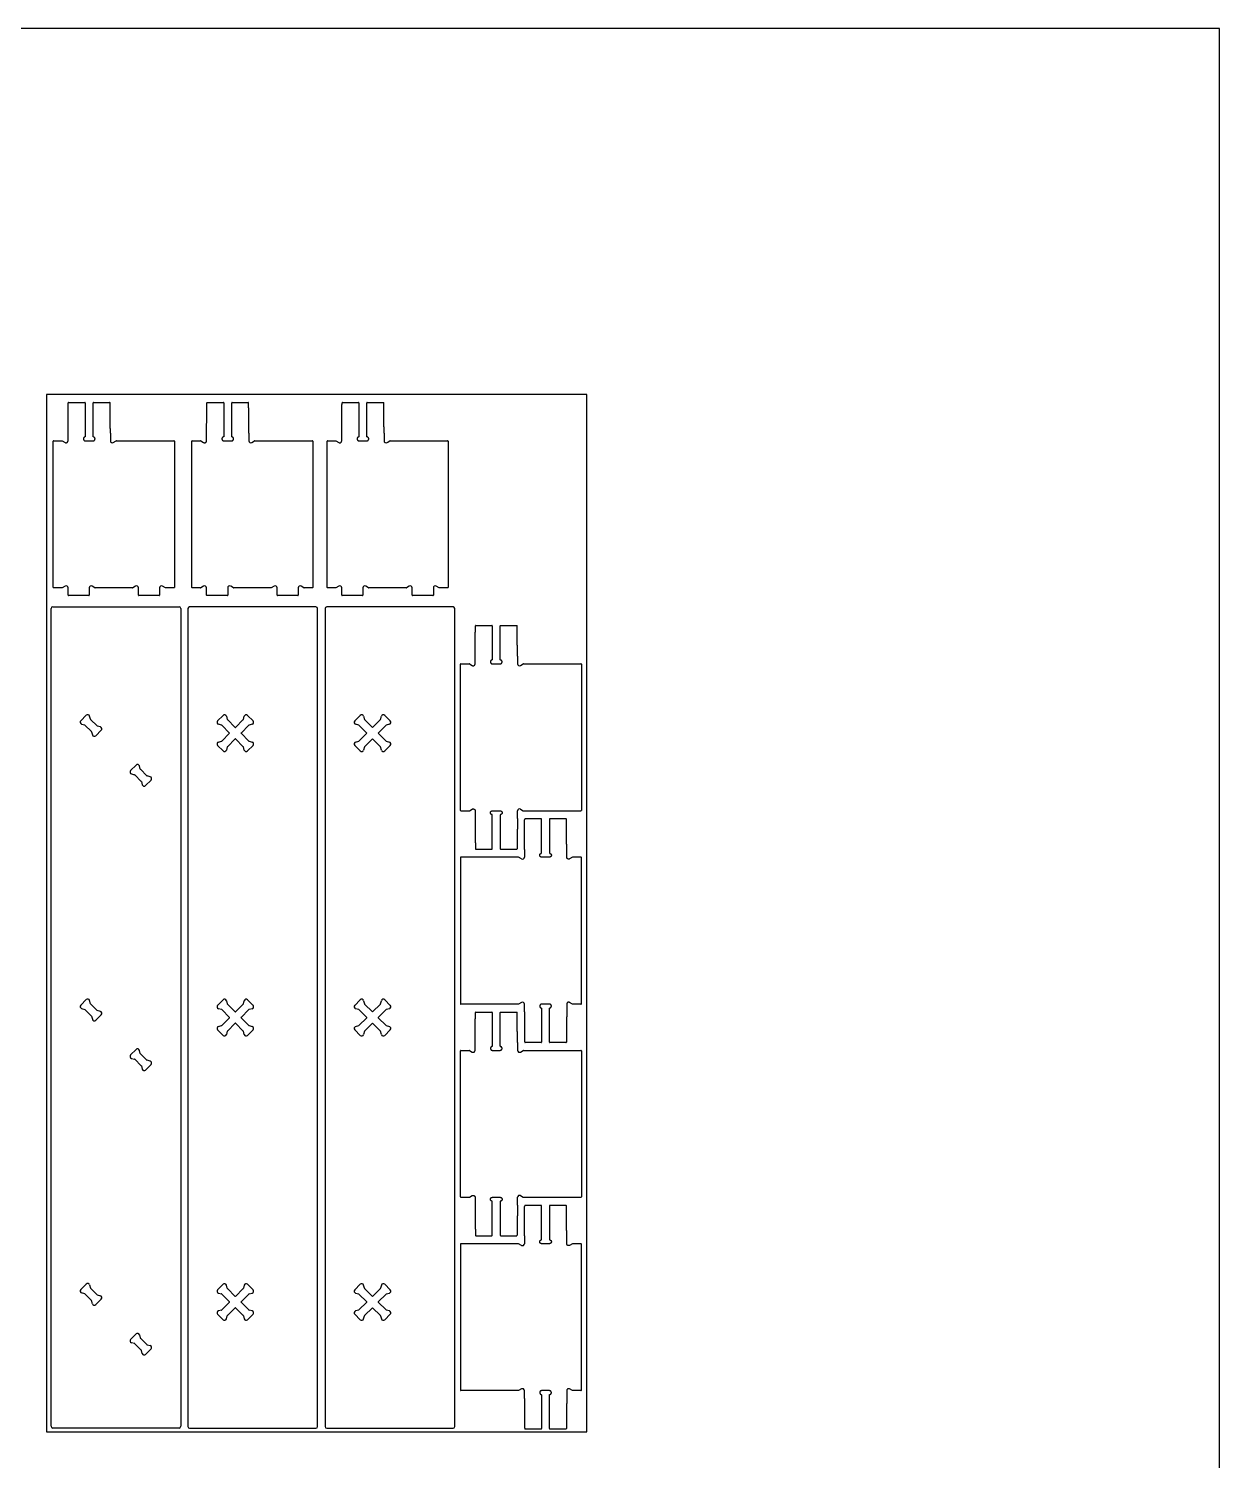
# Model space of a CAD drawing. Header units: millimetres. Extents: x -4641 to 5704, y -3753 to 2864.
# Drawn here: x 2949 to 5704, y -448 to 2864 of the extents above; entities that cross this region are included whole.
import ezdxf

# ---------------------------------------------------------------- set-up
doc = ezdxf.new("R2010")
doc.units = ezdxf.units.MM
doc.header["$MEASUREMENT"] = 0
doc.layers.add('Default', color=18, linetype='Continuous', true_color=0x000000)
doc.layers.add('Layer 02', color=1, linetype='Continuous', true_color=0xff0000)

msp = doc.modelspace()

# ---------------------------------------------------------------- linework, layer by layer
at = {"layer": 'Default'}
for p, q in [((3042.2, 1998.9), (3079.3, 1998.9)), ((3080.3, 1997.9), (3080.3, 1919.7)), ((3098.6, 1919.7), (3098.6, 1997.9)), ((3099.6, 1998.9), (3136.8, 1998.9)), ((3362.8, 1998.9), (3399.9, 1998.9)), ((3400.9, 1997.9), (3400.9, 1919.7)), ((3419.2, 1919.7), (3419.2, 1997.9)), ((3420.2, 1998.9), (3457.3, 1998.9)), ((3675.4, 1998.9), (3712.6, 1998.9)), ((3713.6, 1997.9), (3713.6, 1919.7)), ((3731.9, 1919.7), (3731.9, 1997.9)), ((3732.9, 1998.9), (3770, 1998.9)), ((3138.5, 1928.2), (3138.5, 1910.2)), ((3459, 1928.2), (3459, 1910.2)), ((3771.7, 1928.2), (3771.7, 1910.2)), ((3006.5, 1571.2), (3006.5, 1909.2)), ((3007.5, 1910.2), (3026.7, 1910.2)), ((3027.2, 1910.1), (3033.7, 1906.3)), ((3080.5, 1910.2), (3098.5, 1910.2)), ((3145.2, 1906.3), (3151.8, 1910.1)), ((3152.3, 1910.2), (3285.5, 1910.2)), ((3286.5, 1909.2), (3286.5, 1571.2)), ((3327, 1571.2), (3327, 1909.2)), ((3328, 1910.2), (3347.3, 1910.2)), ((3347.8, 1910.1), (3354.3, 1906.3)), ((3401, 1910.2), (3419, 1910.2)), ((3465.8, 1906.3), (3472.3, 1910.1)), ((3472.8, 1910.2), (3606, 1910.2)), ((3607, 1909.2), (3607, 1571.2)), ((3639.7, 1571.2), (3639.7, 1909.2)), ((3640.7, 1910.2), (3659.9, 1910.2)), ((3660.4, 1910.1), (3667, 1906.3)), ((3713.7, 1910.2), (3731.7, 1910.2)), ((3778.5, 1906.3), (3785, 1910.1)), ((3785.5, 1910.2), (3918.7, 1910.2)), ((3919.7, 1909.2), (3919.7, 1571.2)), ((3026.7, 1570.2), (3007.5, 1570.2)), ((3033.7, 1574.1), (3027.2, 1570.3)), ((3040.5, 1553.2), (3040.5, 1570.2)), ((3089.5, 1570.2), (3089.5, 1553.2)), ((3102.8, 1570.3), (3096.2, 1574.1)), ((3189.7, 1570.2), (3103.3, 1570.2)), ((3196.7, 1574.1), (3190.2, 1570.3)), ((3203.5, 1553.2), (3203.5, 1570.2)), ((3252.5, 1570.2), (3252.5, 1553.2)), ((3265.8, 1570.3), (3259.2, 1574.1)), ((3285.5, 1570.2), (3266.3, 1570.2)), ((3347.3, 1570.2), (3328, 1570.2)), ((3354.3, 1574.1), (3347.8, 1570.3)), ((3361, 1553.2), (3361, 1570.2)), ((3410, 1570.2), (3410, 1553.2)), ((3423.3, 1570.3), (3416.8, 1574.1)), ((3510.3, 1570.2), (3423.8, 1570.2)), ((3517.3, 1574.1), (3510.8, 1570.3)), ((3524, 1553.2), (3524, 1570.2)), ((3573, 1570.2), (3573, 1553.2)), ((3586.3, 1570.3), (3579.8, 1574.1)), ((3606, 1570.2), (3586.8, 1570.2)), ((3659.9, 1570.2), (3640.7, 1570.2)), ((3667, 1574.1), (3660.4, 1570.3)), ((3673.7, 1553.2), (3673.7, 1570.2)), ((3722.7, 1570.2), (3722.7, 1553.2)), ((3736, 1570.3), (3729.5, 1574.1)), ((3822.9, 1570.2), (3736.5, 1570.2)), ((3830, 1574.1), (3823.4, 1570.3)), ((3836.7, 1553.2), (3836.7, 1570.2)), ((3885.7, 1570.2), (3885.7, 1553.2)), ((3899, 1570.3), (3892.5, 1574.1)), ((3918.7, 1570.2), (3899.5, 1570.2)), ((3088.5, 1552.2), (3041.5, 1552.2)), ((3251.5, 1552.2), (3204.5, 1552.2)), ((3613.8, 1525.9), (3321.8, 1525.9)), ((3409, 1552.2), (3362, 1552.2)), ((3572, 1552.2), (3525, 1552.2)), ((3931.3, 1525.9), (3639.3, 1525.9)), ((3721.7, 1552.2), (3674.7, 1552.2)), ((3884.7, 1552.2), (3837.7, 1552.2)), ((3317.8, 1521.9), (3317.8, -370.1)), ((3617.8, -370.1), (3617.8, 1521.9)), ((3635.3, 1521.9), (3635.3, -370.1)), ((3935.3, -370.1), (3935.3, 1521.9)), ((3984, 1483), (4021.1, 1483)), ((4022.1, 1482), (4022.1, 1403.7)), ((4040.4, 1403.7), (4040.4, 1482)), ((4041.4, 1483), (4078.5, 1483)), ((3948.3, 1055.3), (3948.3, 1393.3)), ((3949.3, 1394.3), (3968.5, 1394.3)), ((3969, 1394.1), (3975.5, 1390.4)), ((4022.3, 1394.3), (4040.3, 1394.3)), ((4080.3, 1412.3), (4080.3, 1394.3)), ((4087, 1390.4), (4093.5, 1394.1)), ((4094, 1394.3), (4227.3, 1394.3)), ((4228.3, 1393.3), (4228.3, 1055.3)), ((3082.6, 1275.4), (3069.9, 1262.7)), ((3092.3, 1266), (3090.4, 1273.3)), ((3107.7, 1250.5), (3092.6, 1265.7)), ((3386.4, 1262.3), (3399.1, 1275)), ((3406.9, 1272.9), (3408.9, 1265.6)), ((3409.1, 1265.2), (3427.3, 1247.1)), ((3427.8, 1247.1), (3446, 1265.2)), ((3446.2, 1265.6), (3448.2, 1272.9)), ((3455.9, 1275), (3468.7, 1262.3)), ((3703.8, 1262.3), (3716.6, 1275)), ((3724.4, 1272.9), (3726.3, 1265.6)), ((3726.5, 1265.2), (3744.7, 1247.1)), ((3745.2, 1247.1), (3763.4, 1265.2)), ((3763.6, 1265.6), (3765.6, 1272.9)), ((3773.4, 1275), (3786.1, 1262.3)), ((3072, 1254.9), (3079.2, 1252.9)), ((3079.6, 1252.7), (3094.8, 1237.5)), ((3095, 1237.2), (3097, 1229.9)), ((3104.7, 1227.8), (3117.5, 1240.5)), ((3115.4, 1248.3), (3108.1, 1250.3)), ((3395.8, 1252.5), (3388.5, 1254.5)), ((3414.4, 1234.1), (3396.2, 1252.3)), ((3396.2, 1215.4), (3414.4, 1233.6)), ((3458.9, 1252.3), (3440.7, 1234.1)), ((3440.7, 1233.6), (3458.9, 1215.4)), ((3466.6, 1254.5), (3459.3, 1252.5)), ((3713.2, 1252.5), (3705.9, 1254.5)), ((3731.8, 1234.1), (3713.6, 1252.3)), ((3713.6, 1215.4), (3731.8, 1233.6)), ((3776.3, 1252.3), (3758.2, 1234.1)), ((3758.2, 1233.6), (3776.3, 1215.4)), ((3784, 1254.5), (3776.7, 1252.5)), ((3399.1, 1192.8), (3386.4, 1205.5)), ((3388.5, 1213.3), (3395.8, 1215.2)), ((3408.9, 1202.1), (3406.9, 1194.8)), ((3427.3, 1220.7), (3409.1, 1202.5)), ((3446, 1202.5), (3427.8, 1220.7)), ((3448.2, 1194.8), (3446.2, 1202.1)), ((3468.7, 1205.5), (3455.9, 1192.8)), ((3459.3, 1215.2), (3466.6, 1213.3)), ((3716.6, 1192.8), (3703.8, 1205.5)), ((3705.9, 1213.3), (3713.2, 1215.2)), ((3726.3, 1202.1), (3724.4, 1194.8)), ((3744.7, 1220.7), (3726.5, 1202.5)), ((3763.4, 1202.5), (3745.2, 1220.7)), ((3765.6, 1194.8), (3763.6, 1202.1)), ((3786.1, 1205.5), (3773.4, 1192.8)), ((3776.7, 1215.2), (3784, 1213.3)), ((3197.9, 1160.1), (3185.1, 1147.4)), ((3187.2, 1139.6), (3194.5, 1137.7)), ((3194.9, 1137.5), (3210, 1122.3)), ((3207.6, 1150.8), (3205.6, 1158.1)), ((3223, 1135.2), (3207.8, 1150.4)), ((3230.6, 1133.1), (3223.4, 1135)), ((3210.3, 1121.9), (3212.2, 1114.6)), ((3220, 1112.5), (3232.7, 1125.3)), ((3949.3, 1054.3), (3968.5, 1054.3)), ((3969, 1054.4), (3975.5, 1058.2)), ((4022.1, 966.5), (4022.1, 1044.8)), ((4022.3, 1054.3), (4040.3, 1054.3)), ((4040.4, 1044.8), (4040.4, 966.5)), ((4080.3, 1036.3), (4080.3, 1054.3)), ((4087, 1058.2), (4093.5, 1054.4)), ((4094, 1054.3), (4227.3, 1054.3)), ((4135.1, 1035.7), (4098, 1035.7)), ((4136.1, 956.4), (4136.1, 1034.7)), ((4154.4, 1034.7), (4154.4, 956.4)), ((4192.5, 1035.7), (4155.4, 1035.7)), ((3984, 965.5), (4021.1, 965.5)), ((4041.4, 965.5), (4078.5, 965.5)), ((4096.3, 965), (4096.3, 947)), ((3948.3, 946), (3948.3, 608)), ((4082.5, 947), (3949.3, 947)), ((4089.5, 943.1), (4083, 946.8)), ((4154.3, 947), (4136.3, 947)), ((4207.5, 946.8), (4201, 943.1)), ((4227.3, 947), (4208, 947)), ((4228.3, 608), (4228.3, 946)), ((3082.6, 617.4), (3069.9, 604.6)), ((3072, 596.9), (3079.2, 594.9)), ((3092.3, 608), (3090.4, 615.3)), ((3107.7, 592.5), (3092.6, 607.6)), ((3386.4, 604.2), (3399.1, 617)), ((3395.8, 594.5), (3388.5, 596.5)), ((3406.9, 614.9), (3408.9, 607.6)), ((3409.1, 607.2), (3427.3, 589)), ((3427.8, 589), (3446, 607.2)), ((3446.2, 607.6), (3448.2, 614.9)), ((3455.9, 617), (3468.7, 604.2)), ((3466.6, 596.5), (3459.3, 594.5)), ((3703.8, 604.2), (3716.6, 617)), ((3713.2, 594.5), (3705.9, 596.5)), ((3724.4, 614.9), (3726.3, 607.6)), ((3726.5, 607.2), (3744.7, 589)), ((3745.2, 589), (3763.4, 607.2)), ((3763.6, 607.6), (3765.6, 614.9)), ((3773.4, 617), (3786.1, 604.2)), ((3784, 596.5), (3776.7, 594.5)), ((4082.5, 607), (3949.3, 607)), ((4089.5, 610.9), (4083, 607.1)), ((4096.3, 589), (4096.3, 607)), ((4136.1, 597.5), (4136.1, 519.2)), ((4154.3, 607), (4136.3, 607)), ((4154.4, 519.2), (4154.4, 597.5)), ((4207.5, 607.1), (4201, 610.9)), ((4227.3, 607), (4208, 607)), ((3079.6, 594.7), (3094.8, 579.5)), ((3095, 579.2), (3097, 571.9)), ((3104.7, 569.8), (3117.5, 582.5)), ((3115.4, 590.3), (3108.1, 592.3)), ((3414.4, 576.1), (3396.2, 594.3)), ((3396.2, 557.4), (3414.4, 575.6)), ((3458.9, 594.3), (3440.7, 576.1)), ((3440.7, 575.6), (3458.9, 557.4)), ((3731.8, 576.1), (3713.6, 594.3)), ((3713.6, 557.4), (3731.8, 575.6)), ((3776.3, 594.3), (3758.2, 576.1)), ((3758.2, 575.6), (3776.3, 557.4)), ((3984, 588.8), (4021.1, 588.8)), ((4022.1, 587.8), (4022.1, 509.5)), ((4040.4, 509.5), (4040.4, 587.8)), ((4041.4, 588.8), (4078.5, 588.8)), ((3399.1, 534.7), (3386.4, 547.5)), ((3388.5, 555.2), (3395.8, 557.2)), ((3408.9, 544.1), (3406.9, 536.8)), ((3427.3, 562.7), (3409.1, 544.5)), ((3446, 544.5), (3427.8, 562.7)), ((3448.2, 536.8), (3446.2, 544.1)), ((3468.7, 547.5), (3455.9, 534.7)), ((3459.3, 557.2), (3466.6, 555.2)), ((3716.6, 534.7), (3703.8, 547.5)), ((3705.9, 555.2), (3713.2, 557.2)), ((3726.3, 544.1), (3724.4, 536.8)), ((3744.7, 562.7), (3726.5, 544.5)), ((3763.4, 544.5), (3745.2, 562.7)), ((3765.6, 536.8), (3763.6, 544.1)), ((3786.1, 547.5), (3773.4, 534.7)), ((3776.7, 557.2), (3784, 555.2)), ((3197.9, 502.1), (3185.1, 489.4)), ((3207.6, 492.8), (3205.6, 500)), ((3948.3, 161.1), (3948.3, 499.1)), ((3949.3, 500.1), (3968.5, 500.1)), ((3969, 499.9), (3975.5, 496.2)), ((4022.3, 500.1), (4040.3, 500.1)), ((4080.3, 518.1), (4080.3, 500.1)), ((4087, 496.2), (4093.5, 499.9)), ((4094, 500.1), (4227.3, 500.1)), ((4135.1, 518.2), (4098, 518.2)), ((4192.5, 518.2), (4155.4, 518.2)), ((4228.3, 499.1), (4228.3, 161.1)), ((3187.2, 481.6), (3194.5, 479.7)), ((3194.9, 479.4), (3210, 464.3)), ((3223, 477.2), (3207.8, 492.4)), ((3210.3, 463.9), (3212.2, 456.6)), ((3220, 454.5), (3232.7, 467.3)), ((3230.6, 475), (3223.4, 477)), ((3949.3, 160.1), (3968.5, 160.1)), ((3969, 160.2), (3975.5, 164)), ((4022.1, 72.3), (4022.1, 150.6)), ((4022.3, 160.1), (4040.3, 160.1)), ((4040.4, 150.6), (4040.4, 72.3)), ((4080.3, 142.1), (4080.3, 160.1)), ((4087, 164), (4093.5, 160.2)), ((4094, 160.1), (4227.3, 160.1)), ((4135.1, 141.5), (4098, 141.5)), ((4136.1, 62.2), (4136.1, 140.5)), ((4154.4, 140.5), (4154.4, 62.2)), ((4192.5, 141.5), (4155.4, 141.5)), ((3984, 71.3), (4021.1, 71.3)), ((4041.4, 71.3), (4078.5, 71.3)), ((4096.3, 70.8), (4096.3, 52.8)), ((3948.3, 51.8), (3948.3, -286.2)), ((4082.5, 52.8), (3949.3, 52.8)), ((4089.5, 48.9), (4083, 52.6)), ((4154.3, 52.8), (4136.3, 52.8)), ((4207.5, 52.6), (4201, 48.9)), ((4227.3, 52.8), (4208, 52.8)), ((4228.3, -286.2), (4228.3, 51.8)), ((3069.9, -53.4), (3082.6, -40.6)), ((3079.2, -63.1), (3072, -61.1)), ((3094.8, -78.5), (3079.6, -63.3)), ((3090.4, -42.7), (3092.3, -50)), ((3092.6, -50.4), (3107.7, -65.5)), ((3108.1, -65.8), (3115.4, -67.7)), ((3399.1, -41), (3386.4, -53.8)), ((3388.5, -61.6), (3395.8, -63.5)), ((3396.2, -63.7), (3414.4, -81.9)), ((3408.9, -50.4), (3406.9, -43.1)), ((3427.3, -69), (3409.1, -50.8)), ((3446, -50.8), (3427.8, -69)), ((3440.7, -81.9), (3458.9, -63.7)), ((3448.2, -43.1), (3446.2, -50.4)), ((3468.7, -53.8), (3455.9, -41)), ((3459.3, -63.5), (3466.6, -61.6)), ((3716.6, -41), (3703.8, -53.8)), ((3705.9, -61.6), (3713.2, -63.5)), ((3713.6, -63.7), (3731.8, -81.9)), ((3726.3, -50.4), (3724.4, -43.1)), ((3744.7, -69), (3726.5, -50.8)), ((3763.4, -50.8), (3745.2, -69)), ((3758.2, -81.9), (3776.3, -63.7)), ((3765.6, -43.1), (3763.6, -50.4)), ((3786.1, -53.8), (3773.4, -41)), ((3776.7, -63.5), (3784, -61.6)), ((3097, -86.1), (3095, -78.9)), ((3117.5, -75.5), (3104.7, -88.2)), ((3414.4, -82.4), (3396.2, -100.6)), ((3409.1, -113.5), (3427.3, -95.4)), ((3427.8, -95.4), (3446, -113.5)), ((3458.9, -100.6), (3440.7, -82.4)), ((3731.8, -82.4), (3713.6, -100.6)), ((3726.5, -113.5), (3744.7, -95.4)), ((3745.2, -95.4), (3763.4, -113.5)), ((3776.3, -100.6), (3758.2, -82.4)), ((3386.4, -110.6), (3399.1, -123.3)), ((3395.8, -100.8), (3388.5, -102.8)), ((3406.9, -121.2), (3408.9, -113.9)), ((3446.2, -113.9), (3448.2, -121.2)), ((3455.9, -123.3), (3468.7, -110.6)), ((3466.6, -102.8), (3459.3, -100.8)), ((3703.8, -110.6), (3716.6, -123.3)), ((3713.2, -100.8), (3705.9, -102.8)), ((3724.4, -121.2), (3726.3, -113.9)), ((3763.6, -113.9), (3765.6, -121.2)), ((3773.4, -123.3), (3786.1, -110.6)), ((3784, -102.8), (3776.7, -100.8)), ((3185.1, -168.6), (3197.9, -155.9)), ((3205.6, -158), (3207.6, -165.3)), ((3194.5, -178.4), (3187.2, -176.4)), ((3210, -193.7), (3194.9, -178.6)), ((3207.8, -165.6), (3223, -180.8)), ((3212.2, -201.4), (3210.3, -194.1)), ((3232.7, -190.8), (3220, -203.5)), ((3223.4, -181), (3230.6, -183)), ((4082.5, -287.2), (3949.3, -287.2)), ((4089.5, -283.3), (4083, -287.1)), ((4096.3, -305.2), (4096.3, -287.2)), ((4136.1, -296.7), (4136.1, -375)), ((4154.3, -287.2), (4136.3, -287.2)), ((4154.4, -375), (4154.4, -296.7)), ((4207.5, -287.1), (4201, -283.3)), ((4227.3, -287.2), (4208, -287.2)), ((3321.8, -374.1), (3613.8, -374.1)), ((3639.3, -374.1), (3931.3, -374.1)), ((4135.1, -376), (4098, -376)), ((4192.5, -376), (4155.4, -376))]:
    msp.add_line(p, q, dxfattribs=at)
for points in [[(3005.3, 1526.3), (3297.3, 1526.3)], [(3001.3, -369.7), (3001.3, 1522.3)], [(3301.3, 1522.3), (3301.3, -369.7)], [(3297.3, -373.7), (3005.3, -373.7)]]:
    msp.add_lwpolyline(points, dxfattribs=at)
for centre, radius, start, end in [((3042.2, 1997.9), 1, 90, 179.3999), ((3079.3, 1997.9), 1, 0, 90), ((3099.6, 1997.9), 1, 90, 180), ((3136.8, 1997.9), 1, 0.6001, 90), ((3362.8, 1997.9), 1, 90, 179.3999), ((3399.9, 1997.9), 1, 0, 90), ((3420.2, 1997.9), 1, 90, 180), ((3457.3, 1997.9), 1, 0.6001, 90), ((3675.4, 1997.9), 1, 90, 179.3999), ((3712.6, 1997.9), 1, 0, 90), ((3732.9, 1997.9), 1, 90, 180), ((3770, 1997.9), 1, 0.6001, 90), ((3007.5, 1909.2), 1, 90, 180), ((3026.7, 1909.2), 1, 60.0416, 89.9999), ((3099.1, 1919.7), 0.5, 180, 264.2608), ((3143, 1910.2), 4.5, 180, 299.9585), ((3152.3, 1909.2), 1, 90.0001, 119.9584), ((3285.5, 1909.2), 1, 0, 90), ((3328, 1909.2), 1, 90, 180), ((3347.3, 1909.2), 1, 60.0416, 89.9999), ((3419.7, 1919.7), 0.5, 180, 264.2608), ((3463.5, 1910.2), 4.5, 180, 299.9585), ((3472.8, 1909.2), 1, 90.0001, 119.9584), ((3606, 1909.2), 1, 0, 90), ((3640.7, 1909.2), 1, 90, 180), ((3659.9, 1909.2), 1, 60.0416, 89.9999), ((3732.4, 1919.7), 0.5, 180, 264.2608), ((3776.2, 1910.2), 4.5, 180, 299.9585), ((3785.5, 1909.2), 1, 90.0001, 119.9584), ((3918.7, 1909.2), 1, 0, 90), ((3007.5, 1571.2), 1, 180, 270), ((3026.7, 1571.2), 1, 270, 299.9584), ((3036, 1570.2), 4.5, 360, 119.9585), ((3094, 1570.2), 4.5, 60.0415, 180), ((3103.3, 1571.2), 1, 240.0416, 270), ((3189.7, 1571.2), 1, 270, 299.9584), ((3199, 1570.2), 4.5, 360, 119.9585), ((3257, 1570.2), 4.5, 60.0415, 180), ((3266.3, 1571.2), 1, 240.0416, 270), ((3285.5, 1571.2), 1, 270, 0), ((3328, 1571.2), 1, 180, 270), ((3347.3, 1571.2), 1, 270, 299.9584), ((3356.5, 1570.2), 4.5, 360, 119.9585), ((3414.5, 1570.2), 4.5, 60.0415, 180), ((3423.8, 1571.2), 1, 240.0416, 270), ((3510.3, 1571.2), 1, 270, 299.9584), ((3519.5, 1570.2), 4.5, 360, 119.9585), ((3577.5, 1570.2), 4.5, 60.0415, 180), ((3586.8, 1571.2), 1, 240.0416, 270), ((3606, 1571.2), 1, 270, 0), ((3640.7, 1571.2), 1, 180, 270), ((3659.9, 1571.2), 1, 270, 299.9584), ((3669.2, 1570.2), 4.5, 360, 119.9585), ((3727.2, 1570.2), 4.5, 60.0415, 180), ((3736.5, 1571.2), 1, 240.0416, 270), ((3822.9, 1571.2), 1, 270, 299.9584), ((3832.2, 1570.2), 4.5, 360, 119.9585), ((3890.2, 1570.2), 4.5, 60.0415, 180), ((3899.5, 1571.2), 1, 240.0416, 270), ((3918.7, 1571.2), 1, 270, 0), ((3005.3, 1522.3), 4, 90, 180), ((3041.5, 1553.2), 1, 180, 270), ((3088.5, 1553.2), 1, 270, 0), ((3204.5, 1553.2), 1, 180, 270), ((3251.5, 1553.2), 1, 270, 360), ((3297.3, 1522.3), 4, 360, 90), ((3321.8, 1521.9), 4, 90, 180), ((3362, 1553.2), 1, 180, 270), ((3409, 1553.2), 1, 270, 0), ((3525, 1553.2), 1, 180, 270), ((3572, 1553.2), 1, 270, 360), ((3613.8, 1521.9), 4, 0, 90), ((3639.3, 1521.9), 4, 90, 180), ((3674.7, 1553.2), 1, 180, 270), ((3721.7, 1553.2), 1, 270, 0), ((3837.7, 1553.2), 1, 180, 270), ((3884.7, 1553.2), 1, 270, 360), ((3931.3, 1521.9), 4, 0, 90), ((3984, 1482), 1, 90, 179.3999), ((4021.1, 1482), 1, 0, 90), ((4041.4, 1482), 1, 90, 180), ((4078.5, 1482), 1, 0.6001, 90), ((3949.3, 1393.3), 1, 90, 180), ((3968.5, 1393.3), 1, 60.0416, 89.9999), ((4040.9, 1403.7), 0.5, 180, 264.2608), ((4084.8, 1394.3), 4.5, 180, 299.9585), ((4094, 1393.3), 1, 90.0001, 119.9584), ((4227.3, 1393.3), 1, 0, 90), ((3073.2, 1259.4), 4.65, 135, 254.9584), ((3085.9, 1272.1), 4.65, 15.0415, 135), ((3093.2, 1266.3), 0.85, 195.0416, 225), ((3389.7, 1259), 4.65, 135, 194.9793), ((3402.4, 1271.7), 4.65, 15.0415, 135), ((3409.7, 1265.8), 0.85, 195.0416, 225), ((3445.4, 1265.8), 0.85, 315, 344.9584), ((3452.6, 1271.7), 4.65, 104.9793, 164.9585), ((3452.6, 1271.7), 4.65, 45, 104.9793), ((3465.4, 1259), 4.65, 285.0415, 45), ((3707.1, 1259), 4.65, 135, 194.9793), ((3719.9, 1271.7), 4.65, 15.0415, 135), ((3727.1, 1265.8), 0.85, 195.0416, 225), ((3762.8, 1265.8), 0.85, 315, 344.9584), ((3770.1, 1271.7), 4.65, 104.9793, 164.9585), ((3770.1, 1271.7), 4.65, 45, 104.9793), ((3782.8, 1259), 4.65, 285.0415, 45), ((3079, 1252.1), 0.85, 45, 74.9584), ((3094.2, 1236.9), 0.85, 15.0416, 45), ((3101.5, 1231.1), 4.65, 195.0415, 315), ((3108.3, 1251.1), 0.85, 225, 254.9584), ((3114.2, 1243.8), 4.65, 14.9793, 74.9585), ((3114.2, 1243.8), 4.65, 315, 14.9793), ((3389.7, 1259), 4.65, 194.9793, 254.9585), ((3395.6, 1251.7), 0.85, 45, 74.9584), ((3414.1, 1233.9), 0.35, 315, 45), ((3427.5, 1247.3), 0.35, 225, 315), ((3441, 1233.9), 0.35, 135, 225), ((3459.5, 1251.7), 0.85, 105.0416, 135), ((3707.1, 1259), 4.65, 194.9793, 254.9585), ((3713, 1251.7), 0.85, 45, 74.9584), ((3731.5, 1233.9), 0.35, 315, 45), ((3745, 1247.3), 0.35, 225, 315), ((3758.4, 1233.9), 0.35, 135, 225), ((3776.9, 1251.7), 0.85, 105.0416, 135), ((3389.7, 1208.8), 4.65, 105.0415, 225), ((3395.6, 1216), 0.85, 285.0416, 315), ((3402.4, 1196), 4.65, 225, 284.9793), ((3402.4, 1196), 4.65, 284.9793, 344.9585), ((3409.7, 1201.9), 0.85, 135, 164.9584), ((3427.5, 1220.4), 0.35, 45, 135), ((3445.4, 1201.9), 0.85, 15.0416, 45), ((3452.6, 1196), 4.65, 195.0415, 315), ((3459.5, 1216), 0.85, 225, 254.9584), ((3465.4, 1208.8), 4.65, 14.9793, 74.9585), ((3465.4, 1208.8), 4.65, 315, 14.9793), ((3707.1, 1208.8), 4.65, 105.0415, 225), ((3713, 1216), 0.85, 285.0416, 315), ((3719.9, 1196), 4.65, 225, 284.9793), ((3719.9, 1196), 4.65, 284.9793, 344.9585), ((3727.1, 1201.9), 0.85, 135, 164.9584), ((3745, 1220.4), 0.35, 45, 135), ((3762.8, 1201.9), 0.85, 15.0416, 45), ((3770.1, 1196), 4.65, 195.0415, 315), ((3776.9, 1216), 0.85, 225, 254.9584), ((3782.8, 1208.8), 4.65, 14.9793, 74.9585), ((3782.8, 1208.8), 4.65, 315, 14.9793), ((3201.2, 1156.8), 4.65, 15.0415, 135), ((3188.4, 1144.1), 4.65, 135, 254.9584), ((3194.3, 1136.9), 0.85, 45, 74.9584), ((3208.4, 1151), 0.85, 195.0416, 225), ((3223.6, 1135.8), 0.85, 225, 254.9584), ((3229.4, 1128.6), 4.65, 14.9793, 74.9585), ((3229.4, 1128.6), 4.65, 315, 14.9793), ((3209.4, 1121.7), 0.85, 15.0416, 45), ((3216.7, 1115.8), 4.65, 195.0415, 315), ((3949.3, 1055.3), 1, 180, 270), ((3968.5, 1055.3), 1, 270.0001, 299.9584), ((4040.9, 1044.8), 0.5, 95.7392, 180), ((4084.8, 1054.3), 4.5, 60.0415, 180), ((4094, 1055.3), 1, 240.0416, 269.9999), ((4098, 1034.7), 1, 90, 179.3999), ((4135.1, 1034.7), 1, 0, 90), ((4155.4, 1034.7), 1, 90, 180), ((4192.5, 1034.7), 1, 0.6001, 90), ((4227.3, 1055.3), 1, 270, 0), ((3984, 966.5), 1, 180.6001, 270), ((4021.1, 966.5), 1, 270, 360), ((4041.4, 966.5), 1, 180, 270), ((4078.5, 966.5), 1, 270, 359.3999), ((3949.3, 946), 1, 90, 180), ((4082.5, 946), 1, 60.0416, 89.9999), ((4091.8, 947), 4.5, 240.0415, 0), ((4135.6, 956.4), 0.5, 275.7392, 360), ((4208, 946), 1, 90.0001, 119.9584), ((4227.3, 946), 1, 0, 90), ((3073.2, 601.4), 4.65, 135, 254.9584), ((3085.9, 614.1), 4.65, 15.0415, 135), ((3093.2, 608.2), 0.85, 195.0416, 225), ((3389.7, 601), 4.65, 135, 194.9793), ((3389.7, 601), 4.65, 194.9793, 254.9585), ((3402.4, 613.7), 4.65, 15.0415, 135), ((3409.7, 607.8), 0.85, 195.0416, 225), ((3445.4, 607.8), 0.85, 315, 344.9584), ((3452.6, 613.7), 4.65, 104.9793, 164.9585), ((3452.6, 613.7), 4.65, 45, 104.9793), ((3465.4, 601), 4.65, 285.0415, 45), ((3707.1, 601), 4.65, 135, 194.9793), ((3707.1, 601), 4.65, 194.9793, 254.9585), ((3719.9, 613.7), 4.65, 15.0415, 135), ((3727.1, 607.8), 0.85, 195.0416, 225), ((3762.8, 607.8), 0.85, 315, 344.9584), ((3770.1, 613.7), 4.65, 104.9793, 164.9585), ((3770.1, 613.7), 4.65, 45, 104.9793), ((3782.8, 601), 4.65, 285.0415, 45), ((3949.3, 608), 1, 180, 270), ((4082.5, 608), 1, 270.0001, 299.9584), ((4091.8, 607), 4.5, 360, 119.9585), ((4135.6, 597.5), 0.5, 0, 84.2608), ((4208, 608), 1, 240.0416, 269.9999), ((4227.3, 608), 1, 270, 360), ((3079, 594.1), 0.85, 45, 74.9584), ((3094.2, 578.9), 0.85, 15.0416, 45), ((3101.5, 573.1), 4.65, 195.0415, 315), ((3108.3, 593.1), 0.85, 225, 254.9584), ((3114.2, 585.8), 4.65, 14.9793, 74.9585), ((3114.2, 585.8), 4.65, 315, 14.9793), ((3395.6, 593.7), 0.85, 45, 74.9584), ((3414.1, 575.9), 0.35, 315, 45), ((3427.5, 589.3), 0.35, 225, 315), ((3441, 575.9), 0.35, 135, 225), ((3459.5, 593.7), 0.85, 105.0416, 135), ((3713, 593.7), 0.85, 45, 74.9584), ((3731.5, 575.9), 0.35, 315, 45), ((3745, 589.3), 0.35, 225, 315), ((3758.4, 575.9), 0.35, 135, 225), ((3776.9, 593.7), 0.85, 105.0416, 135), ((3984, 587.8), 1, 90, 179.3999), ((4021.1, 587.8), 1, 0, 90), ((4041.4, 587.8), 1, 90, 180), ((4078.5, 587.8), 1, 0.6001, 90), ((3389.7, 550.8), 4.65, 105.0415, 225), ((3395.6, 558), 0.85, 285.0416, 315), ((3402.4, 538), 4.65, 225, 284.9793), ((3402.4, 538), 4.65, 284.9793, 344.9585), ((3409.7, 543.9), 0.85, 135, 164.9584), ((3427.5, 562.4), 0.35, 45, 135), ((3445.4, 543.9), 0.85, 15.0416, 45), ((3452.6, 538), 4.65, 195.0415, 315), ((3459.5, 558), 0.85, 225, 254.9584), ((3465.4, 550.8), 4.65, 14.9793, 74.9585), ((3465.4, 550.8), 4.65, 315, 14.9793), ((3707.1, 550.8), 4.65, 105.0415, 225), ((3713, 558), 0.85, 285.0416, 315), ((3719.9, 538), 4.65, 225, 284.9793), ((3719.9, 538), 4.65, 284.9793, 344.9585), ((3727.1, 543.9), 0.85, 135, 164.9584), ((3745, 562.4), 0.35, 45, 135), ((3762.8, 543.9), 0.85, 15.0416, 45), ((3770.1, 538), 4.65, 195.0415, 315), ((3776.9, 558), 0.85, 225, 254.9584), ((3782.8, 550.8), 4.65, 14.9793, 74.9585), ((3782.8, 550.8), 4.65, 315, 14.9793), ((3201.2, 498.8), 4.65, 15.0415, 135), ((3949.3, 499.1), 1, 90, 180), ((3968.5, 499.1), 1, 60.0416, 89.9999), ((4040.9, 509.5), 0.5, 180, 264.2608), ((4084.8, 500.1), 4.5, 180, 299.9585), ((4094, 499.1), 1, 90.0001, 119.9584), ((4098, 519.2), 1, 180.6001, 270), ((4135.1, 519.2), 1, 270, 360), ((4155.4, 519.2), 1, 180, 270), ((4192.5, 519.2), 1, 270, 359.3999), ((4227.3, 499.1), 1, 0, 90), ((3188.4, 486.1), 4.65, 135, 254.9584), ((3194.3, 478.8), 0.85, 45, 74.9584), ((3208.4, 493), 0.85, 195.0416, 225), ((3209.4, 463.7), 0.85, 15.0416, 45), ((3223.6, 477.8), 0.85, 225, 254.9584), ((3229.4, 470.5), 4.65, 14.9793, 74.9585), ((3229.4, 470.5), 4.65, 315, 14.9793), ((3216.7, 457.8), 4.65, 195.0415, 315), ((3949.3, 161.1), 1, 180, 270), ((3968.5, 161.1), 1, 270.0001, 299.9584), ((4040.9, 150.6), 0.5, 95.7392, 180), ((4084.8, 160.1), 4.5, 60.0415, 180), ((4094, 161.1), 1, 240.0416, 269.9999), ((4098, 140.5), 1, 90, 179.3999), ((4135.1, 140.5), 1, 0, 90), ((4155.4, 140.5), 1, 90, 180), ((4192.5, 140.5), 1, 0.6001, 90), ((4227.3, 161.1), 1, 270, 360), ((3984, 72.3), 1, 180.6001, 270), ((4021.1, 72.3), 1, 270, 360), ((4041.4, 72.3), 1, 180, 270), ((4078.5, 72.3), 1, 270, 359.3999), ((3949.3, 51.8), 1, 90, 180), ((4082.5, 51.8), 1, 60.0416, 89.9999), ((4091.8, 52.8), 4.5, 240.0415, 0), ((4135.6, 62.2), 0.5, 275.7392, 360), ((4208, 51.8), 1, 90.0001, 119.9584), ((4227.3, 51.8), 1, 0, 90), ((3073.2, -56.7), 4.65, 135, 254.9585), ((3079, -63.9), 0.85, 45, 74.9584), ((3085.9, -43.9), 4.65, 15.0416, 135), ((3093.2, -49.8), 0.85, 195.0416, 225), ((3108.3, -64.9), 0.85, 225, 254.9584), ((3389.7, -57.1), 4.65, 135, 254.9585), ((3395.6, -64.3), 0.85, 45, 74.9584), ((3402.4, -44.3), 4.65, 75.0207, 135), ((3402.4, -44.3), 4.65, 15.0415, 75.0207), ((3409.7, -50.2), 0.85, 195.0416, 225), ((3445.4, -50.2), 0.85, 315, 344.9584), ((3452.6, -44.3), 4.65, 45, 164.9585), ((3459.5, -64.3), 0.85, 105.0416, 135), ((3465.4, -57.1), 4.65, 285.0415, 345.0207), ((3465.4, -57.1), 4.65, 345.0207, 45), ((3707.1, -57.1), 4.65, 135, 254.9585), ((3713, -64.3), 0.85, 45, 74.9584), ((3719.9, -44.3), 4.65, 75.0207, 135), ((3719.9, -44.3), 4.65, 15.0415, 75.0207), ((3727.1, -50.2), 0.85, 195.0416, 225), ((3762.8, -50.2), 0.85, 315, 344.9584), ((3770.1, -44.3), 4.65, 45, 164.9585), ((3776.9, -64.3), 0.85, 105.0416, 135), ((3782.8, -57.1), 4.65, 285.0415, 345.0207), ((3782.8, -57.1), 4.65, 345.0207, 45), ((3094.2, -79.1), 0.85, 15.0416, 45), ((3101.5, -84.9), 4.65, 195.0415, 255.0207), ((3101.5, -84.9), 4.65, 255.0207, 315), ((3114.2, -72.2), 4.65, 315, 74.9585), ((3414.1, -82.2), 0.35, 315, 45), ((3427.5, -68.7), 0.35, 225, 315), ((3427.5, -95.6), 0.35, 45, 135), ((3441, -82.2), 0.35, 135, 225), ((3731.5, -82.2), 0.35, 315, 45), ((3745, -68.7), 0.35, 225, 315), ((3745, -95.6), 0.35, 45, 135), ((3758.4, -82.2), 0.35, 135, 225), ((3389.7, -107.3), 4.65, 165.0207, 225), ((3389.7, -107.3), 4.65, 105.0415, 165.0207), ((3395.6, -100), 0.85, 285.0416, 315), ((3402.4, -120), 4.65, 225, 344.9585), ((3409.7, -114.1), 0.85, 135, 164.9584), ((3445.4, -114.1), 0.85, 15.0416, 45), ((3452.6, -120), 4.65, 195.0415, 255.0207), ((3452.6, -120), 4.65, 255.0207, 315), ((3459.5, -100), 0.85, 225, 254.9584), ((3465.4, -107.3), 4.65, 315, 74.9585), ((3707.1, -107.3), 4.65, 165.0207, 225), ((3707.1, -107.3), 4.65, 105.0415, 165.0207), ((3713, -100), 0.85, 285.0416, 315), ((3719.9, -120), 4.65, 225, 344.9585), ((3727.1, -114.1), 0.85, 135, 164.9584), ((3762.8, -114.1), 0.85, 15.0416, 45), ((3770.1, -120), 4.65, 195.0415, 255.0207), ((3770.1, -120), 4.65, 255.0207, 315), ((3776.9, -100), 0.85, 225, 254.9584), ((3782.8, -107.3), 4.65, 315, 74.9585), ((3201.2, -159.2), 4.65, 15.0416, 135), ((3208.4, -165), 0.85, 195.0416, 225), ((3188.4, -171.9), 4.65, 135, 254.9585), ((3194.3, -179.2), 0.85, 45, 74.9584), ((3209.4, -194.3), 0.85, 15.0416, 45), ((3223.6, -180.2), 0.85, 225, 254.9584), ((3229.4, -187.5), 4.65, 315, 74.9585), ((3216.7, -200.2), 4.65, 195.0415, 255.0207), ((3216.7, -200.2), 4.65, 255.0207, 315), ((3949.3, -286.2), 1, 180, 270), ((4082.5, -286.2), 1, 270.0001, 299.9584), ((4091.8, -287.2), 4.5, 360, 119.9585), ((4135.6, -296.7), 0.5, 0, 84.2608), ((4208, -286.2), 1, 240.0416, 269.9999), ((4227.3, -286.2), 1, 270, 360), ((3005.3, -369.7), 4, 180, 270), ((3297.3, -369.7), 4, 270, 0), ((3321.8, -370.1), 4, 180, 270), ((3613.8, -370.1), 4, 270, 360), ((3639.3, -370.1), 4, 180, 270), ((3931.3, -370.1), 4, 270, 360), ((4098, -375), 1, 180.6001, 270), ((4135.1, -375), 1, 270, 360), ((4155.4, -375), 1, 180, 270), ((4192.5, -375), 1, 270, 359.3999)]:
    msp.add_arc(centre, radius, start, end, dxfattribs=at)
for points in [[(3040.5, 1928.2), (3040.9, 1963.1), (3041.2, 1998)], [(3138.5, 1928.2), (3138.1, 1963.1), (3137.8, 1998)], [(3361, 1928.2), (3361.4, 1963.1), (3361.8, 1998)], [(3459, 1928.2), (3458.7, 1963.1), (3458.3, 1998)], [(3673.7, 1928.2), (3674.1, 1963.1), (3674.4, 1998)], [(3771.7, 1928.2), (3771.3, 1963.1), (3771, 1998)], [(3982.3, 1412.3), (3982.6, 1447.1), (3983, 1482)], [(4080.3, 1412.3), (4079.9, 1447.1), (4079.5, 1482)], [(3982.3, 1036.3), (3982.6, 1001.4), (3983, 966.5)], [(4080.3, 1036.3), (4079.9, 1001.4), (4079.5, 966.5)], [(4096.3, 965), (4096.6, 999.8), (4097, 1034.7)], [(4194.3, 965), (4193.9, 999.8), (4193.5, 1034.7)], [(3982.3, 518.1), (3982.6, 553), (3983, 587.8)], [(4080.3, 518.1), (4079.9, 553), (4079.5, 587.8)], [(4096.3, 589), (4096.6, 554.1), (4097, 519.2)], [(4194.3, 589), (4193.9, 554.1), (4193.5, 519.2)], [(3982.3, 142.1), (3982.6, 107.2), (3983, 72.3)], [(4080.3, 142.1), (4079.9, 107.2), (4079.5, 72.3)], [(4096.3, 70.8), (4096.6, 105.6), (4097, 140.5)], [(4194.3, 70.8), (4193.9, 105.6), (4193.5, 140.5)], [(4096.3, -305.2), (4096.6, -340.1), (4097, -375)], [(4194.3, -305.2), (4193.9, -340.1), (4193.5, -375)]]:
    msp.add_open_spline(points, degree=2, dxfattribs=at)
for points in [[(3040.5, 1910.2), (3040.5, 1919.2), (3040.5, 1922.8), (3040.5, 1928.2)], [(3361, 1910.2), (3361, 1919.2), (3361, 1922.8), (3361, 1928.2)], [(3673.7, 1910.2), (3673.7, 1919.2), (3673.7, 1922.8), (3673.7, 1928.2)], [(3982.3, 1394.3), (3982.3, 1403.3), (3982.3, 1406.8), (3982.3, 1412.3)], [(3982.3, 1054.3), (3982.3, 1045.3), (3982.3, 1041.7), (3982.3, 1036.3)], [(4194.3, 947), (4194.3, 956), (4194.3, 959.5), (4194.3, 965)], [(4194.3, 607), (4194.3, 598), (4194.3, 594.4), (4194.3, 589)], [(3982.3, 500.1), (3982.3, 509.1), (3982.3, 512.7), (3982.3, 518.1)], [(3982.3, 160.1), (3982.3, 151.1), (3982.3, 147.5), (3982.3, 142.1)], [(4194.3, 52.8), (4194.3, 61.8), (4194.3, 65.3), (4194.3, 70.8)], [(4194.3, -287.2), (4194.3, -296.2), (4194.3, -299.8), (4194.3, -305.2)]]:
    msp.add_open_spline(points, degree=2, knots=[3802.973332, 3802.973332, 3802.973332, 3819.148009, 3834.351831, 3834.351831, 3834.351831], dxfattribs=at)
for points, weights, knots in [([(3033.7, 1906.3), (3036, 1905), (3038.2, 1906.3), (3040.5, 1907.6), (3040.5, 1910.2)], [1.0000001668, 0.866116312938, 1.00000039071, 0.866116232904, 1.00000032687], [3793.551812, 3793.551812, 3793.551812, 3798.262571, 3798.262571, 3802.973332, 3802.973332, 3802.973332]), ([(3079.9, 1919.2), (3076, 1918.8), (3076, 1914.7), (3076, 1910.2), (3080.5, 1910.2)], [1.00000045007, 0.756068985707, 1.03934555249, 0.734928288159, 1.03934555249], [2284.563408, 2284.563408, 2284.563408, 2291.141104, 2291.141104, 2298.209687, 2298.209687, 2298.209687]), ([(3098.5, 1910.2), (3103, 1910.2), (3103, 1914.7), (3103, 1918.8), (3099.1, 1919.2)], [1.03934555249, 0.734928288159, 1.03934555249, 0.756069053245, 1.00000033376], [2316.209687, 2316.209687, 2316.209687, 2323.278271, 2323.278271, 2329.855966, 2329.855966, 2329.855966]), ([(3354.3, 1906.3), (3356.5, 1905), (3358.8, 1906.3), (3361, 1907.6), (3361, 1910.2)], [1.0000001668, 0.866116312938, 1.00000039071, 0.866116232904, 1.00000032687], [3793.551812, 3793.551812, 3793.551812, 3798.262571, 3798.262571, 3802.973332, 3802.973332, 3802.973332]), ([(3400.4, 1919.2), (3396.5, 1918.8), (3396.5, 1914.7), (3396.5, 1910.2), (3401, 1910.2)], [1.00000045007, 0.756068985707, 1.03934555249, 0.734928288159, 1.03934555249], [2284.563408, 2284.563408, 2284.563408, 2291.141104, 2291.141104, 2298.209687, 2298.209687, 2298.209687]), ([(3419, 1910.2), (3423.5, 1910.2), (3423.5, 1914.7), (3423.5, 1918.8), (3419.6, 1919.2)], [1.03934555249, 0.734928288159, 1.03934555249, 0.756069053245, 1.00000033376], [2316.209687, 2316.209687, 2316.209687, 2323.278271, 2323.278271, 2329.855966, 2329.855966, 2329.855966]), ([(3667, 1906.3), (3669.2, 1905), (3671.5, 1906.3), (3673.7, 1907.6), (3673.7, 1910.2)], [1.0000001668, 0.866116312938, 1.00000039071, 0.866116232904, 1.00000032687], [3793.551812, 3793.551812, 3793.551812, 3798.262571, 3798.262571, 3802.973332, 3802.973332, 3802.973332]), ([(3713.1, 1919.2), (3709.2, 1918.8), (3709.2, 1914.7), (3709.2, 1910.2), (3713.7, 1910.2)], [1.00000045007, 0.756068985707, 1.03934555249, 0.734928288159, 1.03934555249], [2284.563408, 2284.563408, 2284.563408, 2291.141104, 2291.141104, 2298.209687, 2298.209687, 2298.209687]), ([(3731.7, 1910.2), (3736.2, 1910.2), (3736.2, 1914.7), (3736.2, 1918.8), (3732.3, 1919.2)], [1.03934555249, 0.734928288159, 1.03934555249, 0.756069053245, 1.00000033376], [2316.209687, 2316.209687, 2316.209687, 2323.278271, 2323.278271, 2329.855966, 2329.855966, 2329.855966]), ([(3975.5, 1390.4), (3977.8, 1389.1), (3980, 1390.4), (3982.3, 1391.7), (3982.3, 1394.3)], [1.0000001668, 0.866116312938, 1.00000039071, 0.866116232904, 1.00000032687], [3793.551812, 3793.551812, 3793.551812, 3798.262571, 3798.262571, 3802.973332, 3802.973332, 3802.973332]), ([(4021.7, 1403.2), (4017.8, 1402.8), (4017.8, 1398.8), (4017.8, 1394.3), (4022.3, 1394.3)], [1.00000045007, 0.756068985707, 1.03934555249, 0.734928288159, 1.03934555249], [2284.563408, 2284.563408, 2284.563408, 2291.141104, 2291.141104, 2298.209687, 2298.209687, 2298.209687]), ([(4040.3, 1394.3), (4044.8, 1394.3), (4044.8, 1398.8), (4044.8, 1402.8), (4040.9, 1403.2)], [1.03934555249, 0.734928288159, 1.03934555249, 0.756069053245, 1.00000033376], [2316.209687, 2316.209687, 2316.209687, 2323.278271, 2323.278271, 2329.855966, 2329.855966, 2329.855966]), ([(3975.5, 1058.2), (3977.8, 1059.5), (3980, 1058.2), (3982.3, 1056.9), (3982.3, 1054.3)], [1.0000001668, 0.866116312938, 1.00000039071, 0.866116232904, 1.00000032687], [3793.551812, 3793.551812, 3793.551812, 3798.262571, 3798.262571, 3802.973332, 3802.973332, 3802.973332]), ([(4021.7, 1045.3), (4017.8, 1045.7), (4017.8, 1049.8), (4017.8, 1054.3), (4022.3, 1054.3)], [1.00000045007, 0.756068985707, 1.03934555249, 0.734928288159, 1.03934555249], [2284.563408, 2284.563408, 2284.563408, 2291.141104, 2291.141104, 2298.209687, 2298.209687, 2298.209687]), ([(4040.3, 1054.3), (4044.8, 1054.3), (4044.8, 1049.8), (4044.8, 1045.7), (4040.9, 1045.3)], [1.03934555249, 0.734928288159, 1.03934555249, 0.756069053245, 1.00000033376], [2316.209687, 2316.209687, 2316.209687, 2323.278271, 2323.278271, 2329.855966, 2329.855966, 2329.855966]), ([(4136.3, 947), (4131.8, 947), (4131.8, 951.5), (4131.8, 955.5), (4135.7, 955.9)], [1.03934555249, 0.734928288159, 1.03934555249, 0.756069053245, 1.00000033376], [2316.209687, 2316.209687, 2316.209687, 2323.278271, 2323.278271, 2329.855966, 2329.855966, 2329.855966]), ([(4154.9, 955.9), (4158.8, 955.5), (4158.8, 951.5), (4158.8, 947), (4154.3, 947)], [1.00000045007, 0.756068985707, 1.03934555249, 0.734928288159, 1.03934555249], [2284.563408, 2284.563408, 2284.563408, 2291.141104, 2291.141104, 2298.209687, 2298.209687, 2298.209687]), ([(4201, 943.1), (4198.8, 941.8), (4196.5, 943.1), (4194.3, 944.4), (4194.3, 947)], [1.0000001668, 0.866116312938, 1.00000039071, 0.866116232904, 1.00000032687], [3793.551812, 3793.551812, 3793.551812, 3798.262571, 3798.262571, 3802.973332, 3802.973332, 3802.973332]), ([(4136.3, 607), (4131.8, 607), (4131.8, 602.5), (4131.8, 598.4), (4135.7, 598)], [1.03934555249, 0.734928288159, 1.03934555249, 0.756069053245, 1.00000033376], [2316.209687, 2316.209687, 2316.209687, 2323.278271, 2323.278271, 2329.855966, 2329.855966, 2329.855966]), ([(4154.9, 598), (4158.8, 598.4), (4158.8, 602.5), (4158.8, 607), (4154.3, 607)], [1.00000045007, 0.756068985707, 1.03934555249, 0.734928288159, 1.03934555249], [2284.563408, 2284.563408, 2284.563408, 2291.141104, 2291.141104, 2298.209687, 2298.209687, 2298.209687]), ([(4201, 610.9), (4198.8, 612.2), (4196.5, 610.9), (4194.3, 609.6), (4194.3, 607)], [1.0000001668, 0.866116312938, 1.00000039071, 0.866116232904, 1.00000032687], [3793.551812, 3793.551812, 3793.551812, 3798.262571, 3798.262571, 3802.973332, 3802.973332, 3802.973332]), ([(3975.5, 496.2), (3977.8, 494.9), (3980, 496.2), (3982.3, 497.5), (3982.3, 500.1)], [1.0000001668, 0.866116312938, 1.00000039071, 0.866116232904, 1.00000032687], [3793.551812, 3793.551812, 3793.551812, 3798.262571, 3798.262571, 3802.973332, 3802.973332, 3802.973332]), ([(4021.7, 509), (4017.8, 508.6), (4017.8, 504.6), (4017.8, 500.1), (4022.3, 500.1)], [1.00000045007, 0.756068985707, 1.03934555249, 0.734928288159, 1.03934555249], [2284.563408, 2284.563408, 2284.563408, 2291.141104, 2291.141104, 2298.209687, 2298.209687, 2298.209687]), ([(4040.3, 500.1), (4044.8, 500.1), (4044.8, 504.6), (4044.8, 508.6), (4040.9, 509)], [1.03934555249, 0.734928288159, 1.03934555249, 0.756069053245, 1.00000033376], [2316.209687, 2316.209687, 2316.209687, 2323.278271, 2323.278271, 2329.855966, 2329.855966, 2329.855966]), ([(3975.5, 164), (3977.8, 165.3), (3980, 164), (3982.3, 162.7), (3982.3, 160.1)], [1.0000001668, 0.866116312938, 1.00000039071, 0.866116232904, 1.00000032687], [3793.551812, 3793.551812, 3793.551812, 3798.262571, 3798.262571, 3802.973332, 3802.973332, 3802.973332]), ([(4021.7, 151.1), (4017.8, 151.5), (4017.8, 155.6), (4017.8, 160.1), (4022.3, 160.1)], [1.00000045007, 0.756068985707, 1.03934555249, 0.734928288159, 1.03934555249], [2284.563408, 2284.563408, 2284.563408, 2291.141104, 2291.141104, 2298.209687, 2298.209687, 2298.209687]), ([(4040.3, 160.1), (4044.8, 160.1), (4044.8, 155.6), (4044.8, 151.5), (4040.9, 151.1)], [1.03934555249, 0.734928288159, 1.03934555249, 0.756069053245, 1.00000033376], [2316.209687, 2316.209687, 2316.209687, 2323.278271, 2323.278271, 2329.855966, 2329.855966, 2329.855966]), ([(4136.3, 52.8), (4131.8, 52.8), (4131.8, 57.3), (4131.8, 61.3), (4135.7, 61.7)], [1.03934555249, 0.734928288159, 1.03934555249, 0.756069053245, 1.00000033376], [2316.209687, 2316.209687, 2316.209687, 2323.278271, 2323.278271, 2329.855966, 2329.855966, 2329.855966]), ([(4154.9, 61.7), (4158.8, 61.3), (4158.8, 57.3), (4158.8, 52.8), (4154.3, 52.8)], [1.00000045007, 0.756068985707, 1.03934555249, 0.734928288159, 1.03934555249], [2284.563408, 2284.563408, 2284.563408, 2291.141104, 2291.141104, 2298.209687, 2298.209687, 2298.209687]), ([(4201, 48.9), (4198.8, 47.6), (4196.5, 48.9), (4194.3, 50.2), (4194.3, 52.8)], [1.0000001668, 0.866116312938, 1.00000039071, 0.866116232904, 1.00000032687], [3793.551812, 3793.551812, 3793.551812, 3798.262571, 3798.262571, 3802.973332, 3802.973332, 3802.973332]), ([(4136.3, -287.2), (4131.8, -287.2), (4131.8, -291.7), (4131.8, -295.8), (4135.7, -296.2)], [1.03934555249, 0.734928288159, 1.03934555249, 0.756069053245, 1.00000033376], [2316.209687, 2316.209687, 2316.209687, 2323.278271, 2323.278271, 2329.855966, 2329.855966, 2329.855966]), ([(4154.9, -296.2), (4158.8, -295.8), (4158.8, -291.7), (4158.8, -287.2), (4154.3, -287.2)], [1.00000045007, 0.756068985707, 1.03934555249, 0.734928288159, 1.03934555249], [2284.563408, 2284.563408, 2284.563408, 2291.141104, 2291.141104, 2298.209687, 2298.209687, 2298.209687]), ([(4201, -283.3), (4198.8, -282), (4196.5, -283.3), (4194.3, -284.6), (4194.3, -287.2)], [1.0000001668, 0.866116312938, 1.00000039071, 0.866116232904, 1.00000032687], [3793.551812, 3793.551812, 3793.551812, 3798.262571, 3798.262571, 3802.973332, 3802.973332, 3802.973332])]:
    msp.add_rational_spline(points, weights, degree=2, knots=knots, dxfattribs=at)
for points in [[(3080.3, 1919.7), (3080.3, 1919.2), (3079.9, 1919.2)], [(3400.9, 1919.7), (3400.9, 1919.2), (3400.4, 1919.2)], [(3713.6, 1919.7), (3713.6, 1919.2), (3713.1, 1919.2)], [(4022.1, 1403.7), (4022.1, 1403.3), (4021.7, 1403.2)], [(4022.1, 1044.8), (4022.1, 1045.2), (4021.7, 1045.3)], [(4154.4, 956.4), (4154.4, 956), (4154.9, 955.9)], [(4154.4, 597.5), (4154.4, 597.9), (4154.9, 598)], [(4022.1, 509.5), (4022.1, 509.1), (4021.7, 509)], [(4022.1, 150.6), (4022.1, 151), (4021.7, 151.1)], [(4154.4, 62.2), (4154.4, 61.8), (4154.9, 61.7)], [(4154.4, -296.7), (4154.4, -296.3), (4154.9, -296.2)]]:
    msp.add_rational_spline(points, [1.00000032687, 0.741620244096, 1.00000045007], degree=2, dxfattribs=at)
at = {"layer": 'Layer 02'}
for points in [[(-4640.6, -3752.6), (5704.2, -3752.6), (5704.2, 2863.8), (-4640.6, 2863.8)], [(2990.8, -382.3), (4240.8, -382.3), (4240.8, 2017.7), (2990.8, 2017.7)]]:
    msp.add_lwpolyline(points, close=True, dxfattribs=at)

doc.saveas('drawing.dxf')
